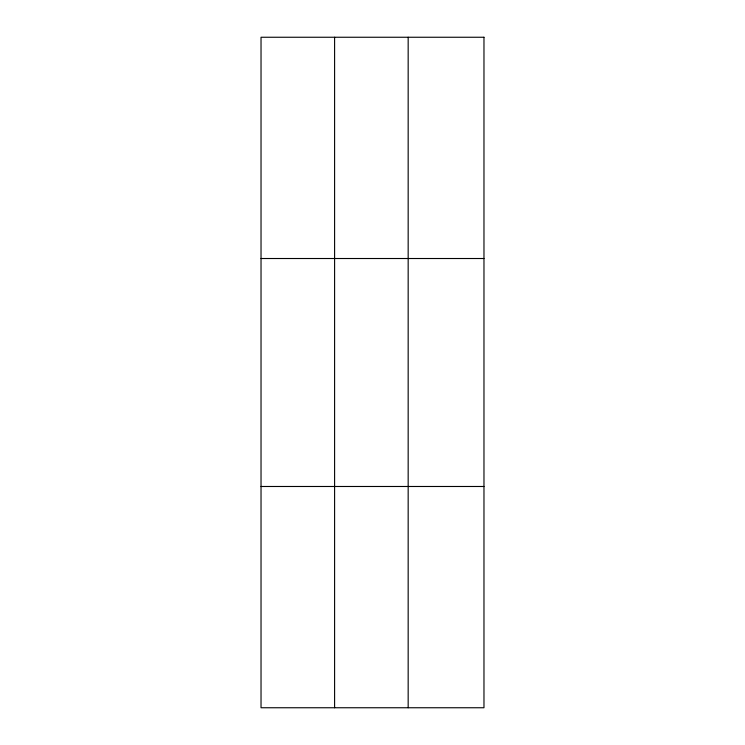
<?xml version="1.0" encoding="UTF-8"?>
<svg xmlns="http://www.w3.org/2000/svg" width="745" height="745" viewBox="0 0 745 745"><rect width="100%" height="100%" fill="white"/><g stroke="black" fill="none" stroke-linecap="round" stroke-linejoin="round"><path stroke-width="1.12" d="M334.598 707.75L334.598 37.25M408.167 707.75L408.167 37.25M261.029 258.515L483.971 258.515M261.029 486.485L483.971 486.485M483.971 37.25L483.971 707.75L261.029 707.75L261.029 37.25L483.971 37.25"/></g></svg>
